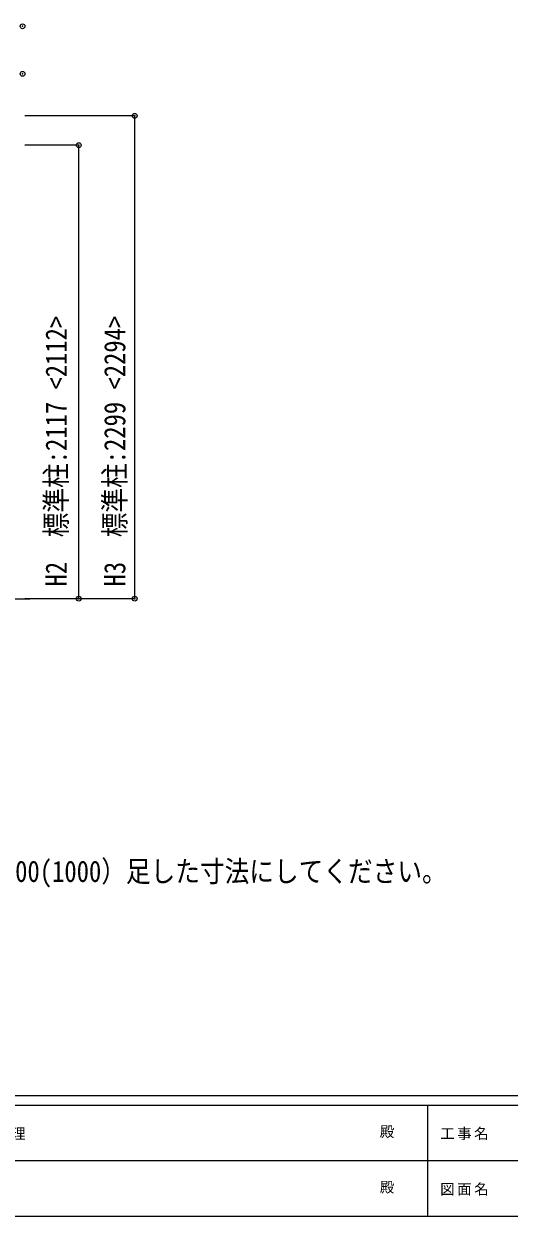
# Model space of a CAD drawing. Units: millimetres, scale not verified. Extents: x -8385 to 8479, y -5853 to 5787.
# Drawn here: x -2906 to 105, y -5853 to 1552 of the extents above; entities that cross this region are included whole.
import ezdxf
from ezdxf.enums import TextEntityAlignment as Align

# ---------------------------------------------------------------- set-up
doc = ezdxf.new("R2010")
doc.units = ezdxf.units.MM
doc.header["$LTSCALE"] = 30
doc.header["$PDMODE"] = 32
doc.header["$PDSIZE"] = 30
for name, color, linetype, lineweight in [('0-4_TABLE1', 7, 'Continuous', 9), ('0-6_OTH_LINE', 7, 'Continuous', 9), ('F-0_240', 7, 'Continuous', 9)]:
    doc.layers.add(name, color=color, linetype=linetype, lineweight=lineweight)
doc.styles.add('ＭＳ ゴシック', font='')
doc.styles.get('ＭＳ ゴシック').set_extended_font_data('MS Gothic')

msp = doc.modelspace()

# ---------------------------------------------------------------- linework, layer by layer
at = {"layer": '0-4_TABLE1', "color": 6}
for p, q in [((-2218.27, 980.77), (-2899.69, 980.77)), ((-2218.27, -2017.78), (-2218.27, 980.77)), ((-2565.38, 799.01), (-2899.69, 799.01)), ((-2565.38, -2017.78), (-2565.38, 799.01)), ((-2565.38, -2017.78), (-2899.69, -2017.78)), ((-2218.27, -2017.78), (-2869.51, -2017.78))]:
    msp.add_line(p, q, dxfattribs=at)
at = {"layer": '0-4_TABLE1'}
msp.add_line((-4878.86, -2017.78), (-2869.51, -2017.78), dxfattribs=at)
at = {"layer": '0-4_TABLE1', "color": 6}
for p in [(-2913.86, 1537.41), (-2913.86, 1241.74), (-2218.27, 980.77), (-2565.38, 799.01), (-2565.38, -2017.78), (-2218.27, -2017.78)]:
    msp.add_point(p, dxfattribs=at)
at = {"layer": 'F-0_240', "color": 5}
for p, q in [((-8385.45, -5102.66), (8054.55, -5102.66)), ((-8385.45, -5162.66), (5387.79, -5162.66)), ((-402.21, -5162.66), (-402.21, -5852.66)), ((-3402.21, -5507.66), (2747.79, -5507.66)), ((-8385.45, -5852.66), (8054.55, -5852.66))]:
    msp.add_line(p, q, dxfattribs=at)

# ---------------------------------------------------------------- texts
at = {"layer": '0-6_OTH_LINE', "style": 'ＭＳ ゴシック', "width": 0.85}
for s, p in [('H2\u3000標準柱:2117 <2112>', (-2600.1, -1941.73)), ('H3\u3000標準柱:2299 <2294>', (-2236.66, -1941.73))]:
    msp.add_text(s, height=132, rotation=90, dxfattribs=at).set_placement(p, align=Align.BOTTOM_LEFT)
msp.add_text('※ロング柱:2500（超ロング柱:2800)の場合、H1,H2,H3に700(1000）足した寸法にしてください。', height=132, dxfattribs=at).set_placement((-6935.04, -3816.52), align=Align.BOTTOM_LEFT)
at = {"layer": 'F-0_240', "style": 'ＭＳ ゴシック'}
for p in [(-697.92, -5380.16), (-697.92, -5725.16)]:
    msp.add_text('殿', height=65.98, dxfattribs=at).set_placement(p, align=Align.BOTTOM_LEFT)
at = {"layer": 'F-0_240', "char_height": 65.98, "attachment_point": 7, "style": 'ＭＳ ゴシック'}
for s, insert in [('\\T1.17;設計監理', (-3300.89, -5380.16)), ('\\T1.17;工事名', (-323.11, -5380.16)), ('\\T1.17;図面名', (-323.11, -5725.16))]:
    msp.add_mtext(s, dxfattribs=dict(at, insert=insert))

doc.saveas('drawing.dxf')
